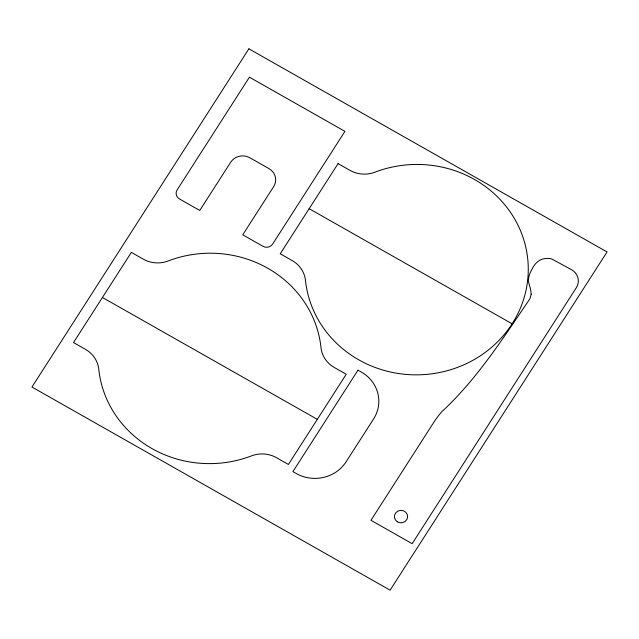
<?xml version="1.0" encoding="UTF-8"?>
<svg xmlns="http://www.w3.org/2000/svg" width="639" height="639" viewBox="0 0 639 639"><rect width="100%" height="100%" fill="white"/><g stroke="black" fill="none" stroke-linecap="round" stroke-linejoin="round"><path stroke-width="0.96" d="M309.164 208.705L512.119 323.813M102.424 297.478L317.319 419.352M531.193 294.18L529.891 298.852L525.402 305.394C500.129 342.8 474.945 381.14 441.565 411.931A111.673 105.195 -1.8 0 0 433.306 423.106L370.955 520.306L412.147 543.669L576.298 287.758A13.962 13.147 -1.8 0 0 571.593 269.714L551.872 259.035A16.502 15.552 -1.8 0 0 546.289 258.46C539.859 258.547 534.715 263.3 532.199 268.939A27.916 26.303 -1.8 0 0 528.221 280.912L530.57 289.187L531.193 294.18M248.891 48.828L31.95 387.042L390.109 590.172L607.05 251.958L248.891 48.828M131.354 252.381L73.501 342.568L85.442 349.341A27.916 26.303 -1.8 0 1 98.757 369.19A111.673 105.195 -1.8 0 0 251.566 455.863A27.916 26.303 -1.8 0 1 276.455 457.676L288.397 464.449L346.242 374.262L334.309 367.489A27.916 26.303 -1.8 0 1 320.994 347.632A111.673 105.195 -1.8 0 0 168.177 260.968A27.916 26.303 -1.8 0 1 143.288 259.154L131.354 252.381M249.426 77.191L177.115 189.927A6.981 6.574 -1.8 0 0 179.463 198.953L199.759 210.463L230.671 162.266A13.962 13.147 -1.8 0 1 249.841 157.761L268.947 168.6A13.962 13.147 -1.8 0 1 273.652 186.644L242.74 234.832L263.036 246.35A6.981 6.574 -1.8 0 0 272.621 244.098L344.932 131.362L249.426 77.191M338.087 163.608L280.233 253.795L292.175 260.568A27.916 26.303 -1.8 0 1 305.49 280.417A111.673 105.195 -1.8 0 0 438.082 372.809A111.673 105.195 -1.8 0 0 523.668 239.377A111.673 105.195 -1.8 0 0 374.909 172.195A27.916 26.303 -1.8 0 1 350.028 170.381L338.087 163.608M357.992 370.157L292.91 471.622L296.256 473.515A36.295 34.186 -1.8 0 0 346.098 461.813L373.575 418.968A36.295 34.186 -1.8 0 0 361.339 372.058L357.992 370.157M397.322 521.799A6.63 6.246 -1.8 0 0 407.626 516.999A6.63 6.246 -1.8 0 0 398.097 511A6.63 6.246 -1.8 0 0 397.322 521.799"/></g></svg>
